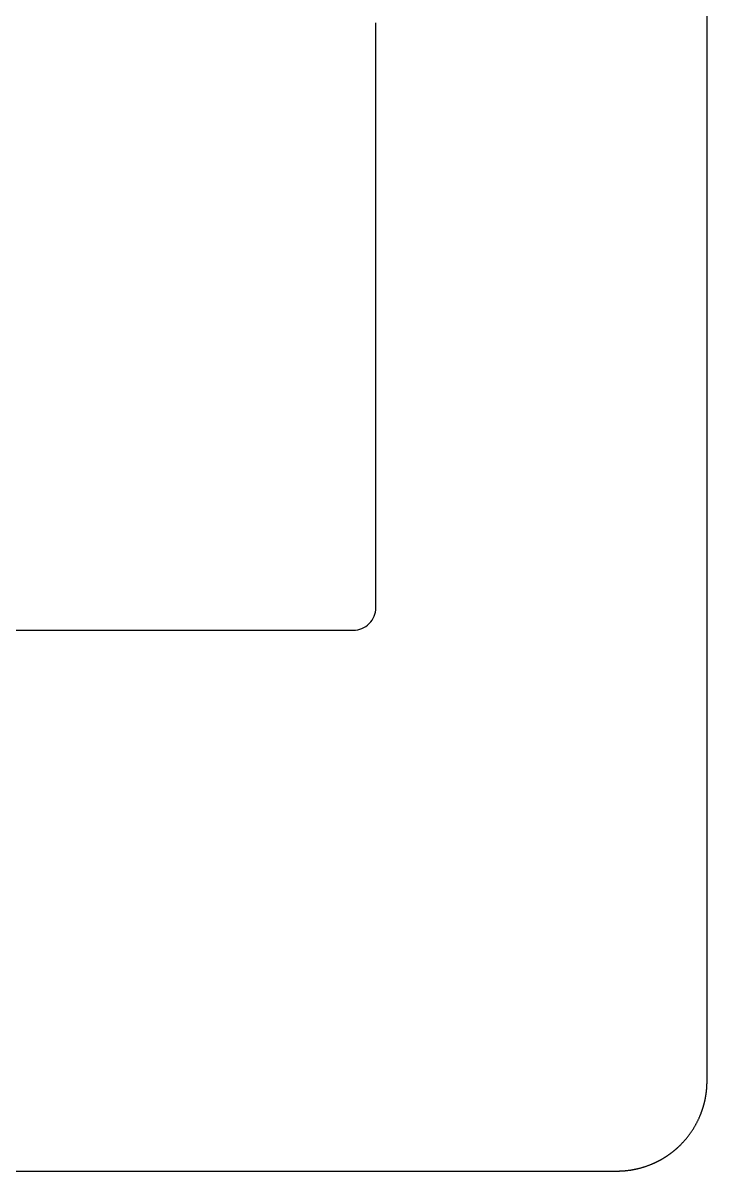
# Model space of a CAD drawing. Header units: millimetres. Extents: x -10 to 277, y -95 to 18.
# Drawn here: x 261.39 to 276.6, y -95.23 to -69.7 of the extents above; entities that cross this region are included whole.
import ezdxf

# ---------------------------------------------------------------- set-up
doc = ezdxf.new("R2010")
doc.units = ezdxf.units.MM
doc.header["$MEASUREMENT"] = 0
doc.layers.add('Edge.Cuts', color=53, linetype='CONTINUOUS')

msp = doc.modelspace()

# ---------------------------------------------------------------- linework, layer by layer
at = {"layer": 'Edge.Cuts', "linetype": 'Continuous'}
for p, q in [((276.6, -93.226), (276.6, 16.026)), ((269.2375, -82.7), (269.2375, -69.7)), ((255.1375, -83.2), (268.7375, -83.2)), ((276.589532, -93.430411), (276.590169, -93.424119)), ((276.590169, -93.424119), (276.590785, -93.417824)), ((276.590785, -93.417824), (276.591381, -93.411528)), ((276.591381, -93.411528), (276.591958, -93.405229)), ((276.591958, -93.405229), (276.592515, -93.39893)), ((276.592515, -93.39893), (276.593051, -93.392627)), ((276.593051, -93.392627), (276.593568, -93.386323)), ((276.593568, -93.386323), (276.594065, -93.380017)), ((276.594065, -93.380017), (276.594542, -93.37371)), ((276.594542, -93.37371), (276.594999, -93.3674)), ((276.594999, -93.3674), (276.595436, -93.361091)), ((276.595436, -93.361091), (276.595853, -93.354778)), ((276.595853, -93.354778), (276.59625, -93.348465)), ((276.59625, -93.348465), (276.596627, -93.34215)), ((276.596627, -93.34215), (276.596984, -93.335834)), ((276.596984, -93.335834), (276.597322, -93.329516)), ((276.597322, -93.329516), (276.597639, -93.323198)), ((276.597639, -93.323198), (276.597936, -93.316877)), ((276.597936, -93.316877), (276.598213, -93.310557)), ((276.598213, -93.310557), (276.598471, -93.304235)), ((276.598471, -93.304235), (276.598708, -93.297912)), ((276.598708, -93.297912), (276.598925, -93.291588)), ((276.598925, -93.291588), (276.599123, -93.285264)), ((276.599123, -93.285264), (276.5993, -93.278937)), ((276.5993, -93.278937), (276.599457, -93.272612)), ((276.599457, -93.272612), (276.599595, -93.266284)), ((276.599595, -93.266284), (276.599712, -93.259957)), ((276.599712, -93.259957), (276.599809, -93.253627)), ((276.599809, -93.253627), (276.599887, -93.247299)), ((276.599887, -93.247299), (276.599944, -93.240969)), ((276.599944, -93.240969), (276.599981, -93.23464)), ((276.599981, -93.23464), (276.599999, -93.228308)), ((276.599999, -93.228308), (276.6, -93.226)), ((276.546407, -93.685906), (276.547852, -93.679748)), ((276.547852, -93.679748), (276.549277, -93.673587)), ((276.549277, -93.673587), (276.550683, -93.66742)), ((276.550683, -93.66742), (276.55207, -93.66125)), ((276.55207, -93.66125), (276.553436, -93.655075)), ((276.553436, -93.655075), (276.554784, -93.648896)), ((276.554784, -93.648896), (276.556111, -93.642712)), ((276.556111, -93.642712), (276.557419, -93.636525)), ((276.557419, -93.636525), (276.558708, -93.630333)), ((276.558708, -93.630333), (276.559977, -93.624138)), ((276.559977, -93.624138), (276.561226, -93.617938)), ((276.561226, -93.617938), (276.562456, -93.611735)), ((276.562456, -93.611735), (276.563666, -93.605528)), ((276.563666, -93.605528), (276.564856, -93.599317)), ((276.564856, -93.599317), (276.566027, -93.593102)), ((276.566027, -93.593102), (276.567178, -93.586884)), ((276.567178, -93.586884), (276.568309, -93.580661)), ((276.568309, -93.580661), (276.569421, -93.574436)), ((276.569421, -93.574436), (276.570513, -93.568207)), ((276.570513, -93.568207), (276.571585, -93.561975)), ((276.571585, -93.561975), (276.572638, -93.555739)), ((276.572638, -93.555739), (276.573671, -93.5495)), ((276.573671, -93.5495), (276.574684, -93.543258)), ((276.574684, -93.543258), (276.575677, -93.537013)), ((276.575677, -93.537013), (276.576651, -93.530764)), ((276.576651, -93.530764), (276.577604, -93.524512)), ((276.577604, -93.524512), (276.578538, -93.518257)), ((276.578538, -93.518257), (276.579452, -93.512)), ((276.579452, -93.512), (276.580347, -93.505739)), ((276.580347, -93.505739), (276.581221, -93.499477)), ((276.581221, -93.499477), (276.582076, -93.49321)), ((276.582076, -93.49321), (276.582911, -93.486942)), ((276.582911, -93.486942), (276.583726, -93.48067)), ((276.583726, -93.48067), (276.584522, -93.474397)), ((276.584522, -93.474397), (276.585297, -93.46812)), ((276.585297, -93.46812), (276.586053, -93.461841)), ((276.586053, -93.461841), (276.586788, -93.455559)), ((276.586788, -93.455559), (276.587504, -93.449276)), ((276.587504, -93.449276), (276.5882, -93.44299)), ((276.5882, -93.44299), (276.588876, -93.436702)), ((276.588876, -93.436702), (276.589532, -93.430411)), ((276.468342, -93.939633), (276.47059, -93.933721)), ((276.47059, -93.933721), (276.472819, -93.927801)), ((276.472819, -93.927801), (276.475029, -93.921874)), ((276.475029, -93.921874), (276.477221, -93.91594)), ((276.477221, -93.91594), (276.479394, -93.909999)), ((276.479394, -93.909999), (276.481548, -93.904052)), ((276.481548, -93.904052), (276.483684, -93.898097)), ((276.483684, -93.898097), (276.4858, -93.892136)), ((276.4858, -93.892136), (276.487898, -93.886168)), ((276.487898, -93.886168), (276.489976, -93.880194)), ((276.489976, -93.880194), (276.492036, -93.874213)), ((276.492036, -93.874213), (276.494077, -93.868226)), ((276.494077, -93.868226), (276.496099, -93.862232)), ((276.496099, -93.862232), (276.498102, -93.856232)), ((276.498102, -93.856232), (276.500086, -93.850226)), ((276.500086, -93.850226), (276.502051, -93.844214)), ((276.502051, -93.844214), (276.503997, -93.838195)), ((276.503997, -93.838195), (276.505924, -93.83217)), ((276.505924, -93.83217), (276.507832, -93.826139)), ((276.507832, -93.826139), (276.509721, -93.820103)), ((276.509721, -93.820103), (276.51159, -93.81406)), ((276.51159, -93.81406), (276.513441, -93.808011)), ((276.513441, -93.808011), (276.515272, -93.801957)), ((276.515272, -93.801957), (276.517085, -93.795897)), ((276.517085, -93.795897), (276.518878, -93.789831)), ((276.518878, -93.789831), (276.520651, -93.78376)), ((276.520651, -93.78376), (276.522406, -93.777683)), ((276.522406, -93.777683), (276.524141, -93.7716)), ((276.524141, -93.7716), (276.525858, -93.765512)), ((276.525858, -93.765512), (276.527554, -93.75942)), ((276.527554, -93.75942), (276.529232, -93.753321)), ((276.529232, -93.753321), (276.53089, -93.747217)), ((276.53089, -93.747217), (276.532529, -93.741108)), ((276.532529, -93.741108), (276.534149, -93.734995)), ((276.534149, -93.734995), (276.535749, -93.728875)), ((276.535749, -93.728875), (276.53733, -93.722751)), ((276.53733, -93.722751), (276.538891, -93.716622)), ((276.538891, -93.716622), (276.540433, -93.710489)), ((276.540433, -93.710489), (276.541956, -93.70435)), ((276.541956, -93.70435), (276.543459, -93.698207)), ((276.543459, -93.698207), (276.544943, -93.692058)), ((276.544943, -93.692058), (276.546407, -93.685906)), ((276.348232, -94.197417), (276.35434, -94.186342)), ((276.35434, -94.186342), (276.360379, -94.175228)), ((276.360379, -94.175228), (276.366347, -94.164075)), ((276.366347, -94.164075), (276.372244, -94.152885)), ((276.372244, -94.152885), (276.378071, -94.141658)), ((276.378071, -94.141658), (276.383826, -94.130394)), ((276.383826, -94.130394), (276.389511, -94.119093)), ((276.389511, -94.119093), (276.395124, -94.107757)), ((276.395124, -94.107757), (276.400665, -94.096385)), ((276.400665, -94.096385), (276.406134, -94.084978)), ((276.406134, -94.084978), (276.411531, -94.073537)), ((276.411531, -94.073537), (276.416856, -94.062061)), ((276.416856, -94.062061), (276.422108, -94.050552)), ((276.422108, -94.050552), (276.427287, -94.03901)), ((276.427287, -94.03901), (276.432394, -94.027436)), ((276.432394, -94.027436), (276.437427, -94.015829)), ((276.437427, -94.015829), (276.442386, -94.00419)), ((276.442386, -94.00419), (276.447272, -93.99252)), ((276.447272, -93.99252), (276.449687, -93.986674)), ((276.449687, -93.986674), (276.452084, -93.98082)), ((276.452084, -93.98082), (276.454462, -93.974958)), ((276.454462, -93.974958), (276.456822, -93.969089)), ((276.456822, -93.969089), (276.459163, -93.963213)), ((276.459163, -93.963213), (276.461486, -93.957329)), ((276.461486, -93.957329), (276.46379, -93.951438)), ((276.46379, -93.951438), (276.466075, -93.945539)), ((276.466075, -93.945539), (276.468342, -93.939633)), ((276.1813, -94.450521), (276.18901, -94.4405)), ((276.18901, -94.4405), (276.196656, -94.430431)), ((276.196656, -94.430431), (276.204239, -94.420313)), ((276.204239, -94.420313), (276.211757, -94.410148)), ((276.211757, -94.410148), (276.219211, -94.399935)), ((276.219211, -94.399935), (276.226601, -94.389675)), ((276.226601, -94.389675), (276.233925, -94.379368)), ((276.233925, -94.379368), (276.241184, -94.369016)), ((276.241184, -94.369016), (276.248378, -94.358617)), ((276.248378, -94.358617), (276.255506, -94.348173)), ((276.255506, -94.348173), (276.262567, -94.337684)), ((276.262567, -94.337684), (276.269563, -94.32715)), ((276.269563, -94.32715), (276.276491, -94.316572)), ((276.276491, -94.316572), (276.283353, -94.305951)), ((276.283353, -94.305951), (276.290148, -94.295286)), ((276.290148, -94.295286), (276.296875, -94.284578)), ((276.296875, -94.284578), (276.303534, -94.273827)), ((276.303534, -94.273827), (276.310126, -94.263034)), ((276.310126, -94.263034), (276.316649, -94.2522)), ((276.316649, -94.2522), (276.323104, -94.241324)), ((276.323104, -94.241324), (276.32949, -94.230408)), ((276.32949, -94.230408), (276.335806, -94.219451)), ((276.335806, -94.219451), (276.342054, -94.208454)), ((276.342054, -94.208454), (276.348232, -94.197417)), ((275.948475, -94.703006), (275.953141, -94.698733)), ((275.953141, -94.698733), (275.957794, -94.694443)), ((275.957794, -94.694443), (275.962433, -94.69014)), ((275.962433, -94.69014), (275.967059, -94.685821)), ((275.967059, -94.685821), (275.971671, -94.681489)), ((275.971671, -94.681489), (275.97627, -94.67714)), ((275.97627, -94.67714), (275.980854, -94.672778)), ((275.980854, -94.672778), (275.985426, -94.6684)), ((275.985426, -94.6684), (275.989984, -94.664009)), ((275.989984, -94.664009), (275.994528, -94.659602)), ((275.994528, -94.659602), (275.999058, -94.655182)), ((275.999058, -94.655182), (276.003575, -94.650746)), ((276.003575, -94.650746), (276.008078, -94.646296)), ((276.008078, -94.646296), (276.012567, -94.641831)), ((276.012567, -94.641831), (276.0142, -94.6402)), ((276.0142, -94.6402), (276.02312, -94.631223)), ((276.02312, -94.631223), (276.031982, -94.622191)), ((276.031982, -94.622191), (276.040787, -94.613104)), ((276.040787, -94.613104), (276.049533, -94.603963)), ((276.049533, -94.603963), (276.05822, -94.594767)), ((276.05822, -94.594767), (276.066849, -94.585517)), ((276.066849, -94.585517), (276.075418, -94.576213)), ((276.075418, -94.576213), (276.083928, -94.566855)), ((276.083928, -94.566855), (276.092378, -94.557445)), ((276.092378, -94.557445), (276.100768, -94.547982)), ((276.100768, -94.547982), (276.109097, -94.538466)), ((276.109097, -94.538466), (276.117366, -94.528898)), ((276.117366, -94.528898), (276.125574, -94.519278)), ((276.125574, -94.519278), (276.133721, -94.509607)), ((276.133721, -94.509607), (276.141806, -94.499885)), ((276.141806, -94.499885), (276.14983, -94.490113)), ((276.14983, -94.490113), (276.157791, -94.480289)), ((276.157791, -94.480289), (276.16569, -94.470416)), ((276.16569, -94.470416), (276.173526, -94.460493)), ((276.173526, -94.460493), (276.1813, -94.450521)), ((275.602234, -94.95675), (275.607702, -94.953572)), ((275.607702, -94.953572), (275.613161, -94.950376)), ((275.613161, -94.950376), (275.618609, -94.947164)), ((275.618609, -94.947164), (275.624047, -94.943934)), ((275.624047, -94.943934), (275.629475, -94.940687)), ((275.629475, -94.940687), (275.634893, -94.937423)), ((275.634893, -94.937423), (275.640299, -94.934142)), ((275.640299, -94.934142), (275.645696, -94.930843)), ((275.645696, -94.930843), (275.651082, -94.927528)), ((275.651082, -94.927528), (275.656458, -94.924195)), ((275.656458, -94.924195), (275.661823, -94.920846)), ((275.661823, -94.920846), (275.667178, -94.91748)), ((275.667178, -94.91748), (275.672521, -94.914097)), ((275.672521, -94.914097), (275.677854, -94.910696)), ((275.677854, -94.910696), (275.683176, -94.90728)), ((275.683176, -94.90728), (275.688487, -94.903846)), ((275.688487, -94.903846), (275.693787, -94.900396)), ((275.693787, -94.900396), (275.699077, -94.896928)), ((275.699077, -94.896928), (275.704355, -94.893444)), ((275.704355, -94.893444), (275.709623, -94.889944)), ((275.709623, -94.889944), (275.714879, -94.886427)), ((275.714879, -94.886427), (275.720124, -94.882893)), ((275.720124, -94.882893), (275.725357, -94.879343)), ((275.725357, -94.879343), (275.73058, -94.875775)), ((275.73058, -94.875775), (275.735791, -94.872192)), ((275.735791, -94.872192), (275.740991, -94.868592)), ((275.740991, -94.868592), (275.746179, -94.864976)), ((275.746179, -94.864976), (275.751356, -94.861343)), ((275.751356, -94.861343), (275.756521, -94.857695)), ((275.756521, -94.857695), (275.761676, -94.854029)), ((275.761676, -94.854029), (275.766817, -94.850348)), ((275.766817, -94.850348), (275.771948, -94.84665)), ((275.771948, -94.84665), (275.777067, -94.842936)), ((275.777067, -94.842936), (275.782174, -94.839205)), ((275.782174, -94.839205), (275.787269, -94.835459)), ((275.787269, -94.835459), (275.792353, -94.831696)), ((275.792353, -94.831696), (275.797424, -94.827918)), ((275.797424, -94.827918), (275.802484, -94.824123)), ((275.802484, -94.824123), (275.807531, -94.820313)), ((275.807531, -94.820313), (275.812566, -94.816486)), ((275.812566, -94.816486), (275.817589, -94.812644)), ((275.817589, -94.812644), (275.822601, -94.808785)), ((275.822601, -94.808785), (275.827599, -94.804911)), ((275.827599, -94.804911), (275.832586, -94.801021)), ((275.832586, -94.801021), (275.83756, -94.797115)), ((275.83756, -94.797115), (275.842523, -94.793193)), ((275.842523, -94.793193), (275.847472, -94.789256)), ((275.847472, -94.789256), (275.85241, -94.785303)), ((275.85241, -94.785303), (275.857334, -94.781335)), ((275.857334, -94.781335), (275.862247, -94.77735)), ((275.862247, -94.77735), (275.867146, -94.773351)), ((275.867146, -94.773351), (275.872034, -94.769335)), ((275.872034, -94.769335), (275.876907, -94.765304)), ((275.876907, -94.765304), (275.88177, -94.761258)), ((275.88177, -94.761258), (275.886618, -94.757196)), ((275.886618, -94.757196), (275.891455, -94.753119)), ((275.891455, -94.753119), (275.896278, -94.749027)), ((275.896278, -94.749027), (275.901089, -94.744918)), ((275.901089, -94.744918), (275.905886, -94.740796)), ((275.905886, -94.740796), (275.910671, -94.736657)), ((275.910671, -94.736657), (275.915442, -94.732504)), ((275.915442, -94.732504), (275.920201, -94.728335)), ((275.920201, -94.728335), (275.924946, -94.724151)), ((275.924946, -94.724151), (275.929678, -94.719952)), ((275.929678, -94.719952), (275.934397, -94.715738)), ((275.934397, -94.715738), (275.939104, -94.711509)), ((275.939104, -94.711509), (275.943796, -94.707265)), ((275.943796, -94.707265), (275.948475, -94.703006)), ((274.827157, -95.213064), (274.839714, -95.211589)), ((274.839714, -95.211589), (274.852261, -95.210034)), ((274.852261, -95.210034), (274.864798, -95.2084)), ((274.864798, -95.2084), (274.877325, -95.206686)), ((274.877325, -95.206686), (274.88984, -95.204894)), ((274.88984, -95.204894), (274.902344, -95.203022)), ((274.902344, -95.203022), (274.914836, -95.201071)), ((274.914836, -95.201071), (274.927315, -95.199041)), ((274.927315, -95.199041), (274.939781, -95.196933)), ((274.939781, -95.196933), (274.952234, -95.194745)), ((274.952234, -95.194745), (274.964673, -95.192479)), ((274.964673, -95.192479), (274.977098, -95.190134)), ((274.977098, -95.190134), (274.989507, -95.18771)), ((274.989507, -95.18771), (275.001902, -95.185208)), ((275.001902, -95.185208), (275.01428, -95.182628)), ((275.01428, -95.182628), (275.026642, -95.179969)), ((275.026642, -95.179969), (275.038988, -95.177232)), ((275.038988, -95.177232), (275.051316, -95.174417)), ((275.051316, -95.174417), (275.063626, -95.171524)), ((275.063626, -95.171524), (275.075918, -95.168553)), ((275.075918, -95.168553), (275.088191, -95.165505)), ((275.088191, -95.165505), (275.100446, -95.162379)), ((275.100446, -95.162379), (275.11268, -95.159175)), ((275.11268, -95.159175), (275.124894, -95.155894)), ((275.124894, -95.155894), (275.137087, -95.152535)), ((275.137087, -95.152535), (275.149259, -95.1491)), ((275.149259, -95.1491), (275.16141, -95.145587)), ((275.16141, -95.145587), (275.173538, -95.141998)), ((275.173538, -95.141998), (275.185644, -95.138332)), ((275.185644, -95.138332), (275.197726, -95.13459)), ((275.197726, -95.13459), (275.209785, -95.130771)), ((275.209785, -95.130771), (275.221819, -95.126875)), ((275.221819, -95.126875), (275.233829, -95.122904)), ((275.233829, -95.122904), (275.245814, -95.118857)), ((275.245814, -95.118857), (275.257773, -95.114734)), ((275.257773, -95.114734), (275.269706, -95.110535)), ((275.269706, -95.110535), (275.281613, -95.106261)), ((275.281613, -95.106261), (275.293492, -95.101912)), ((275.293492, -95.101912), (275.305344, -95.097487)), ((275.305344, -95.097487), (275.317167, -95.092988)), ((275.317167, -95.092988), (275.328962, -95.088414)), ((275.328962, -95.088414), (275.340728, -95.083765)), ((275.340728, -95.083765), (275.352465, -95.079042)), ((275.352465, -95.079042), (275.364171, -95.074245)), ((275.364171, -95.074245), (275.370013, -95.071819)), ((275.370013, -95.071819), (275.375847, -95.069374)), ((275.375847, -95.069374), (275.381674, -95.066911)), ((275.381674, -95.066911), (275.387492, -95.064429)), ((275.387492, -95.064429), (275.393303, -95.061929)), ((275.393303, -95.061929), (275.399106, -95.059411)), ((275.399106, -95.059411), (275.404901, -95.056874)), ((275.404901, -95.056874), (275.410688, -95.054319)), ((275.410688, -95.054319), (275.416466, -95.051746)), ((275.416466, -95.051746), (275.422237, -95.049154)), ((275.422237, -95.049154), (275.427999, -95.046544)), ((275.427999, -95.046544), (275.433753, -95.043916)), ((275.433753, -95.043916), (275.439499, -95.04127)), ((275.439499, -95.04127), (275.445236, -95.038606)), ((275.445236, -95.038606), (275.450965, -95.035923)), ((275.450965, -95.035923), (275.456685, -95.033223)), ((275.456685, -95.033223), (275.462397, -95.030504)), ((275.462397, -95.030504), (275.4681, -95.027767)), ((275.4681, -95.027767), (275.473794, -95.025013)), ((275.473794, -95.025013), (275.47948, -95.02224)), ((275.47948, -95.02224), (275.485157, -95.01945)), ((275.485157, -95.01945), (275.490825, -95.016641)), ((275.490825, -95.016641), (275.496484, -95.013815)), ((275.496484, -95.013815), (275.502134, -95.01097)), ((275.502134, -95.01097), (275.507775, -95.008108)), ((275.507775, -95.008108), (275.513407, -95.005228)), ((275.513407, -95.005228), (275.51903, -95.00233)), ((275.51903, -95.00233), (275.524643, -94.999415)), ((275.524643, -94.999415), (275.530247, -94.996482)), ((275.530247, -94.996482), (275.535843, -94.99353)), ((275.535843, -94.99353), (275.541428, -94.990562)), ((275.541428, -94.990562), (275.547004, -94.987576)), ((275.547004, -94.987576), (275.552571, -94.984572)), ((275.552571, -94.984572), (275.558128, -94.98155)), ((275.558128, -94.98155), (275.563675, -94.978512)), ((275.563675, -94.978512), (275.569213, -94.975455)), ((275.569213, -94.975455), (275.574741, -94.972381)), ((275.574741, -94.972381), (275.58026, -94.96929)), ((275.58026, -94.96929), (275.585768, -94.966181)), ((275.585768, -94.966181), (275.591267, -94.963055)), ((275.591267, -94.963055), (275.596755, -94.959911)), ((275.596755, -94.959911), (275.602234, -94.95675)), ((256.9916, -95.226), (274.6, -95.226)), ((274.6, -95.226), (274.612654, -95.22596)), ((274.612654, -95.22596), (274.625306, -95.22584)), ((274.625306, -95.22584), (274.637956, -95.22564)), ((274.637956, -95.22564), (274.650603, -95.22536)), ((274.650603, -95.22536), (274.663248, -95.225001)), ((274.663248, -95.225001), (274.675889, -95.224561)), ((274.675889, -95.224561), (274.688526, -95.224042)), ((274.688526, -95.224042), (274.701159, -95.223442)), ((274.701159, -95.223442), (274.713787, -95.222763)), ((274.713787, -95.222763), (274.72641, -95.222004)), ((274.72641, -95.222004), (274.739028, -95.221166)), ((274.739028, -95.221166), (274.75164, -95.220247)), ((274.75164, -95.220247), (274.764245, -95.219249)), ((274.764245, -95.219249), (274.776843, -95.218171)), ((274.776843, -95.218171), (274.789434, -95.217014)), ((274.789434, -95.217014), (274.802017, -95.215777)), ((274.802017, -95.215777), (274.814592, -95.21446)), ((274.814592, -95.21446), (274.827157, -95.213064))]:
    msp.add_line(p, q, dxfattribs=at)
at = {"layer": 'Edge.Cuts'}
msp.add_arc((268.737522, -82.700041), 0.499978, 269.9974788, 0.0046985, dxfattribs=at)

doc.saveas('drawing.dxf')
